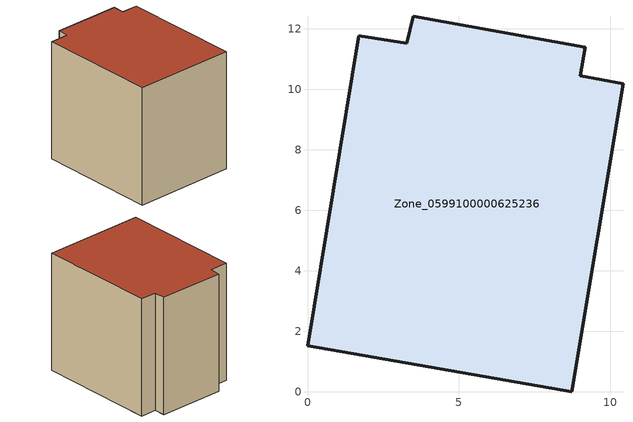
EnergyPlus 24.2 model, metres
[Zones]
Zone_0599100000625236
 floor ground (C_G): 10.43,10.19 8.74,0 0,1.53 1.7,11.76 3.29,11.51 3.5,12.41 9.18,11.39 9.01,10.44 z0
 wall outside (C_F): 8.74,0 10.43,10.19 9.01,10.44 9.18,11.39 3.5,12.41 3.29,11.51 1.7,11.76 0,1.53 8.74,0 z0:10.33
 roof outside (C_R): 3.5,12.41 3.29,11.51 1.7,11.76 0,1.53 8.74,0 10.43,10.19 9.01,10.44 9.18,11.39 z10.33
[BUILDING]
Pand.0599100000625236: North Axis=0; Terrain=City; Loads Convergence Tolerance Value=0.04; Temperature Convergence Tolerance Value=0.4; Solar Distribution=FullExterior; Maximum Number of Warmup Days=25; Minimum Number of Warmup Days=1
[Site:Location]
Rotterdam.The.Hague.AP_ZH_NLD Design_Conditions: Latitude=51.96; Longitude=4.45; Time Zone=1; Elevation=-4.5
[SITE:GROUNDTEMPERATURE:BUILDINGSURFACE]
18, 18, 18, 18, 18, 18, 18, 18, 18, 18, 18, 18
[MATERIAL] Thermal Absorptance=0.9; Solar Absorptance=0.7; Visible Absorptance=0.7
Name | Roughness | Thickness | Conductivity | Density | Specific Heat
G.TI.1946 | MediumSmooth | 0.15 | 1 | 540 | 1210
F.TI.1946 | Rough | 0.3 | 0.857143 | 1920 | 840
R.TI.1946 | MediumRough | 0.2 | 0.1 | 1500 | 1000
[CONSTRUCTION]
C_G: G.TI.1946
C_F: F.TI.1946
C_R: R.TI.1946
[ZONE]
Zone_0599100000625236: Type=1; Multiplier=1; Ceiling Height=Autocalculate; Volume=Autocalculate; Floor Area=autocalculate; Part of Total Floor Area=Yes
[ZONEINFILTRATION:DESIGNFLOWRATE]
Infil_Zone_0599100000625236: Zone or ZoneList or Space or SpaceList=Zone_0599100000625236; Schedule=AlwaysOn; Design Flow Rate Calculation Method=Flow/Area; Flow Rate per Floor Area=0.003; Constant Term Coefficient=1; Temperature Term Coefficient=0; Velocity Term Coefficient=0; Velocity Squared Term Coefficient=0
[HVACTEMPLATE:ZONE:IDEALLOADSAIRSYSTEM]
Zone_0599100000625236: Maximum Heating Supply Air Temperature=50; Minimum Cooling Supply Air Temperature=13; Maximum Heating Supply Air Humidity Ratio=0.0156; Minimum Cooling Supply Air Humidity Ratio=0.0077; Heating Limit=NoLimit; Cooling Limit=NoLimit; Dehumidification Control Type=ConstantSensibleHeatRatio; Cooling Sensible Heat Ratio=0.7; Dehumidification Setpoint=60; Humidification Control Type=None; Humidification Setpoint=30; Outdoor Air Method=None; Outdoor Air Flow Rate per Person=0.00944; Outdoor Air Flow Rate per Zone Floor Area=0; Outdoor Air Flow Rate per Zone=0; Demand Controlled Ventilation Type=None; Outdoor Air Economizer Type=NoEconomizer; Heat Recovery Type=None; Sensible Heat Recovery Effectiveness=0.7; Latent Heat Recovery Effectiveness=0.65
[ZONECONTROL:THERMOSTAT]
ThermostatControl_Zone_0599100000625236: Zone or ZoneList=Zone_0599100000625236; Control Type Schedule=DualSetpointControlType; Control 1=Thermostat_Zone_0599100000625236; Temperature Difference Between Cutout And Setpoint=0
[THERMOSTATSETPOINT:DUALSETPOINT]
Thermostat_Zone_0599100000625236: Heating Setpoint Temperature Schedule=HeatingSetpoint_Zone_0599100000625236; Cooling Setpoint Temperature Schedule=CoolingSetpoint_Zone_0599100000625236
[SCHEDULE:COMPACT]
HeatingSetpoint_Zone_0599100000625236: Through: 12/31, For: AllDays, Until: 24:00, 21
CoolingSetpoint_Zone_0599100000625236: Through: 12/31, For: AllDays, Until: 24:00, 24
DualSetpointControlType: Through: 12/31, For: AllDays, Until: 24:00, 4
AlwaysOn: Through: 12/31, For: AllDays, Until: 24:00, 1
